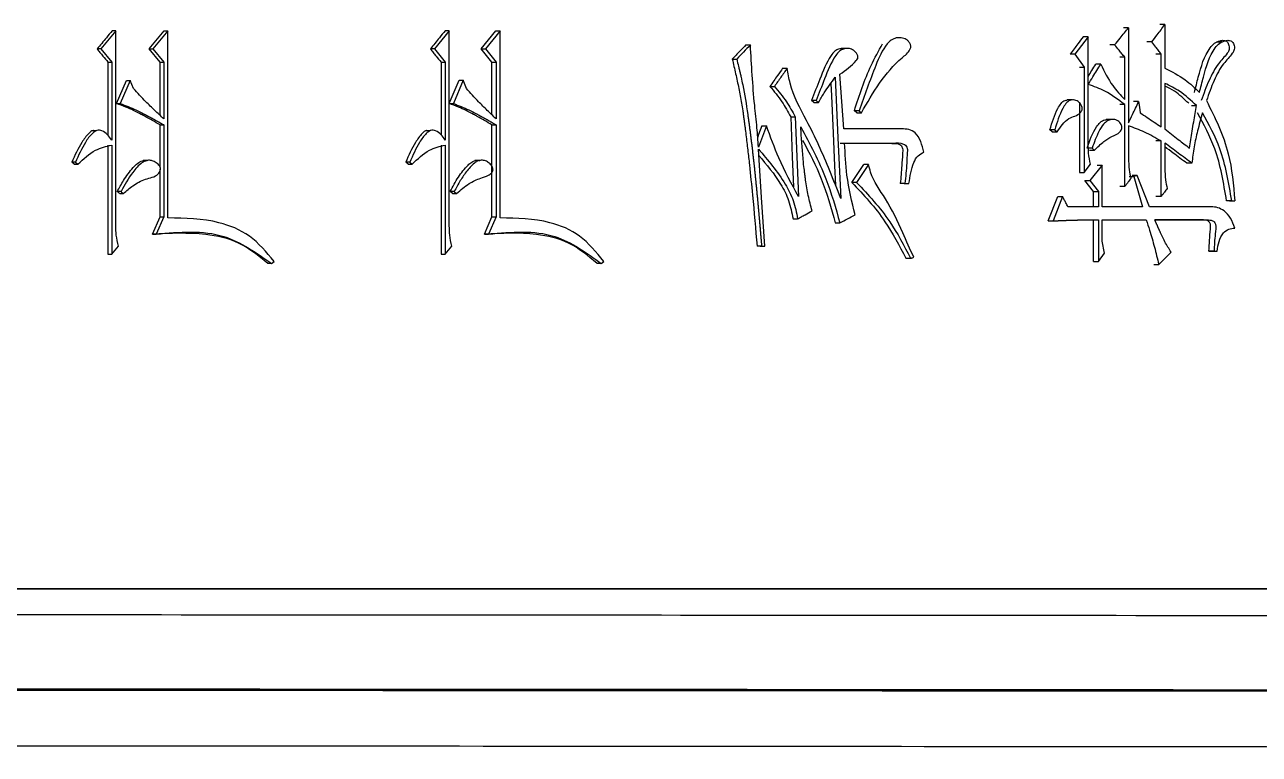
# Model space of a CAD drawing. Header units: millimetres. Extents: x 1852 to 4288, y 681 to 2404.
# Drawn here: x 2932.02 to 2945.22, y 942.27 to 950.08 of the extents above; entities that cross this region are included whole.
import ezdxf

# ---------------------------------------------------------------- set-up
doc = ezdxf.new("R2010")
doc.units = ezdxf.units.MM

msp = doc.modelspace()

# ---------------------------------------------------------------- linework, layer by layer
at = {"color": 7, "linetype": 'Continuous', "lineweight": 25}
for p, q in [((2944.213, 950.076), (2944.16, 950.076)), ((2944.213, 950.076), (2944.213, 949.61)), ((2932.996, 950.011), (2932.834, 949.816)), ((2932.996, 950.011), (2932.956, 950.011)), ((2932.996, 947.923), (2932.996, 950.011)), ((2933.351, 949.816), (2933.513, 950.011)), ((2933.553, 950.011), (2933.391, 949.816)), ((2933.513, 950.011), (2933.553, 950.011)), ((2933.553, 948.009), (2933.553, 950.011)), ((2936.561, 950.011), (2936.403, 949.816)), ((2936.561, 950.011), (2936.517, 950.011)), ((2936.561, 947.923), (2936.561, 950.011)), ((2936.903, 949.816), (2937.06, 950.011)), ((2937.105, 950.011), (2936.947, 949.816)), ((2937.06, 950.011), (2937.105, 950.011)), ((2937.105, 948.009), (2937.105, 950.011)), ((2943.394, 949.946), (2943.252, 949.762)), ((2943.394, 949.946), (2943.341, 949.946)), ((2943.394, 949.437), (2943.394, 949.946)), ((2943.825, 950.043), (2943.772, 950.043)), ((2943.825, 950.043), (2943.825, 949.026)), ((2932.834, 949.816), (2932.794, 949.816)), ((2932.834, 949.816), (2932.951, 949.675)), ((2933.351, 949.816), (2933.391, 949.816)), ((2933.468, 949.675), (2933.351, 949.816)), ((2933.391, 949.816), (2933.508, 949.675)), ((2936.403, 949.816), (2936.359, 949.816)), ((2936.403, 949.816), (2936.517, 949.675)), ((2936.903, 949.816), (2936.947, 949.816)), ((2937.017, 949.675), (2936.903, 949.816)), ((2936.947, 949.816), (2937.061, 949.675)), ((2939.733, 949.859), (2939.781, 949.859)), ((2940.802, 949.82), (2940.752, 949.82)), ((2943.676, 949.859), (2943.623, 949.859)), ((2944.073, 949.892), (2944.019, 949.892)), ((2944.821, 949.89), (2944.766, 949.89)), ((2932.911, 949.675), (2932.951, 949.675)), ((2932.911, 949.675), (2932.911, 948.891)), ((2932.951, 949.675), (2932.951, 948.842)), ((2933.468, 949.675), (2933.508, 949.675)), ((2933.468, 949.107), (2933.468, 949.675)), ((2933.508, 949.675), (2933.508, 949.069)), ((2936.473, 949.675), (2936.517, 949.675)), ((2936.473, 949.675), (2936.473, 948.899)), ((2936.517, 949.675), (2936.517, 948.842)), ((2937.017, 949.675), (2937.061, 949.675)), ((2937.017, 949.112), (2937.017, 949.675)), ((2937.061, 949.675), (2937.061, 949.069)), ((2939.587, 949.708), (2939.635, 949.708)), ((2943.252, 949.762), (2943.2, 949.762)), ((2943.252, 949.762), (2943.352, 949.621)), ((2943.527, 949.654), (2943.474, 949.654)), ((2943.784, 949.729), (2943.73, 949.729)), ((2943.784, 949.275), (2943.784, 949.729)), ((2944.172, 949.762), (2944.118, 949.762)), ((2944.172, 948.983), (2944.172, 949.762)), ((2940.126, 949.61), (2940.175, 949.61)), ((2940.781, 948.961), (2940.738, 949.545)), ((2943.299, 949.621), (2943.352, 949.621)), ((2943.352, 949.621), (2943.352, 948.496)), ((2933.001, 949.232), (2933.109, 949.48)), ((2933.149, 949.48), (2933.041, 949.232)), ((2933.109, 949.48), (2933.149, 949.48)), ((2933.185, 949.394), (2933.149, 949.48)), ((2936.561, 949.232), (2936.666, 949.481)), ((2936.71, 949.481), (2936.605, 949.232)), ((2936.666, 949.481), (2936.71, 949.481)), ((2936.745, 949.394), (2936.71, 949.481)), ((2939.99, 949.416), (2940.038, 949.416)), ((2943.394, 948.799), (2943.394, 949.437)), ((2944.213, 949.448), (2944.213, 948.961)), ((2940.483, 949.264), (2940.434, 949.264)), ((2940.459, 949.243), (2940.434, 949.264)), ((2943.22, 949.272), (2943.167, 949.272)), ((2933.001, 949.232), (2933.041, 949.232)), ((2936.561, 949.232), (2936.605, 949.232)), ((2940.459, 949.243), (2940.508, 949.243)), ((2940.943, 949.156), (2940.893, 949.156)), ((2940.918, 949.134), (2940.893, 949.156)), ((2940.918, 949.134), (2940.968, 949.134)), ((2940.943, 949.156), (2940.968, 949.134)), ((2943.299, 949.242), (2943.299, 948.496)), ((2943.784, 949.221), (2943.73, 949.221)), ((2943.784, 948.345), (2943.784, 949.221)), ((2943.933, 949.253), (2943.879, 949.253)), ((2944.497, 949.21), (2944.551, 949.21)), ((2933.468, 949.005), (2933.508, 949.005)), ((2933.468, 948.553), (2933.468, 949.005)), ((2933.508, 949.005), (2933.508, 948.02)), ((2937.017, 949.005), (2937.061, 949.005)), ((2937.017, 948.02), (2937.017, 949.005)), ((2937.061, 949.005), (2937.061, 948.02)), ((2939.904, 948.994), (2939.953, 948.994)), ((2940.212, 949.091), (2940.261, 949.091)), ((2940.261, 949.091), (2940.295, 948.237)), ((2943.638, 949.061), (2943.585, 949.061)), ((2943.825, 948.994), (2943.825, 948.648)), ((2932.787, 948.941), (2932.747, 948.941)), ((2936.357, 948.941), (2936.313, 948.941)), ((2941.401, 948.961), (2940.781, 948.961)), ((2943.008, 948.929), (2942.983, 948.951)), ((2943.008, 948.929), (2943.061, 948.929)), ((2943.036, 948.951), (2943.061, 948.929)), ((2932.911, 948.788), (2932.911, 947.62)), ((2932.951, 948.788), (2932.951, 947.62)), ((2936.473, 948.788), (2936.473, 947.62)), ((2936.517, 948.788), (2936.517, 947.62)), ((2940.74, 948.81), (2941.257, 948.81)), ((2940.789, 948.81), (2941.307, 948.81)), ((2941.257, 948.81), (2941.307, 948.81)), ((2943.407, 948.734), (2943.46, 948.734)), ((2944.172, 948.832), (2944.118, 948.832)), ((2944.172, 948.237), (2944.172, 948.832)), ((2944.213, 948.81), (2944.213, 948.539)), ((2932.563, 948.604), (2932.524, 948.604)), ((2932.551, 948.583), (2932.524, 948.604)), ((2932.563, 948.604), (2932.59, 948.583)), ((2933.329, 948.623), (2933.289, 948.623)), ((2936.138, 948.604), (2936.095, 948.604)), ((2936.121, 948.583), (2936.095, 948.604)), ((2936.138, 948.604), (2936.165, 948.583)), ((2936.88, 948.622), (2936.835, 948.622)), ((2932.551, 948.583), (2932.59, 948.583)), ((2933.468, 948.02), (2933.468, 948.532)), ((2936.121, 948.583), (2936.165, 948.583)), ((2940.867, 948.388), (2940.995, 948.582)), ((2941.044, 948.582), (2940.917, 948.388)), ((2941.044, 948.582), (2940.995, 948.582)), ((2943.299, 948.496), (2943.352, 948.496)), ((2943.352, 948.496), (2943.419, 948.583)), ((2943.543, 948.572), (2943.41, 948.41)), ((2943.49, 948.572), (2943.543, 948.572)), ((2943.543, 948.128), (2943.543, 948.572)), ((2943.916, 948.464), (2943.863, 948.464)), ((2943.916, 948.464), (2943.883, 948.453)), ((2944.048, 948.128), (2943.916, 948.464)), ((2944.502, 948.594), (2944.447, 948.594)), ((2940.917, 948.388), (2940.867, 948.388)), ((2941.434, 948.377), (2941.384, 948.377)), ((2941.426, 948.377), (2941.384, 948.377)), ((2941.426, 948.377), (2941.477, 948.377)), ((2943.357, 948.41), (2943.41, 948.41)), ((2943.449, 948.291), (2943.357, 948.41)), ((2943.41, 948.41), (2943.502, 948.291)), ((2943.784, 948.345), (2943.73, 948.345)), ((2943.83, 948.453), (2943.883, 948.453)), ((2943.883, 948.453), (2943.974, 948.128)), ((2933.05, 948.291), (2933.01, 948.291)), ((2933.037, 948.269), (2933.077, 948.269)), ((2936.596, 948.269), (2936.57, 948.291)), ((2936.614, 948.291), (2936.64, 948.269)), ((2942.967, 947.977), (2943.067, 948.237)), ((2943.119, 948.237), (2943.019, 947.977)), ((2943.067, 948.237), (2943.119, 948.237)), ((2943.449, 948.291), (2943.502, 948.291)), ((2943.449, 948.128), (2943.449, 948.291)), ((2943.502, 948.291), (2943.502, 948.128)), ((2944.172, 948.237), (2944.118, 948.237)), ((2943.502, 948.128), (2943.177, 948.128)), ((2943.974, 948.128), (2943.543, 948.128)), ((2944.707, 948.128), (2944.048, 948.128)), ((2944.928, 948.193), (2944.873, 948.193)), ((2944.906, 948.193), (2944.961, 948.193)), ((2944.928, 948.193), (2944.961, 948.193)), ((2933.387, 947.836), (2933.468, 948.02)), ((2933.508, 948.02), (2933.427, 947.836)), ((2933.468, 948.02), (2933.508, 948.02)), ((2936.938, 947.836), (2937.017, 948.02)), ((2937.061, 948.02), (2936.982, 947.836)), ((2937.017, 948.02), (2937.061, 948.02)), ((2940.238, 947.999), (2940.286, 947.999)), ((2940.689, 947.955), (2940.738, 947.955)), ((2942.967, 947.977), (2943.019, 947.977)), ((2943.449, 947.544), (2943.449, 947.988)), ((2943.502, 947.988), (2943.502, 947.544)), ((2943.543, 947.988), (2944.015, 947.988)), ((2943.543, 947.761), (2943.543, 947.988)), ((2943.962, 947.988), (2944.015, 947.988)), ((2944.106, 947.988), (2944.666, 947.988)), ((2944.611, 947.988), (2944.106, 947.988)), ((2944.612, 947.988), (2944.666, 947.988)), ((2933.387, 947.836), (2933.427, 947.836)), ((2936.938, 947.836), (2936.982, 947.836)), ((2932.951, 947.62), (2933.023, 947.706)), ((2936.517, 947.62), (2936.587, 947.706)), ((2939.901, 947.706), (2939.853, 947.706)), ((2939.887, 947.706), (2939.853, 947.706)), ((2939.887, 947.706), (2939.935, 947.706)), ((2943.568, 947.631), (2943.543, 947.761)), ((2932.911, 947.62), (2932.951, 947.62)), ((2934.661, 947.523), (2934.688, 947.544)), ((2936.473, 947.62), (2936.517, 947.62)), ((2938.187, 947.523), (2938.213, 947.544)), ((2941.443, 947.577), (2941.494, 947.577)), ((2943.502, 947.544), (2943.568, 947.631)), ((2944.147, 947.512), (2944.279, 947.642)), ((2944.74, 947.652), (2944.685, 947.652)), ((2944.718, 947.652), (2944.773, 947.652)), ((2944.74, 947.652), (2944.773, 947.652)), ((2934.661, 947.523), (2934.62, 947.523)), ((2938.187, 947.523), (2938.141, 947.523)), ((2944.094, 947.512), (2944.147, 947.512))]:
    msp.add_line(p, q, dxfattribs=at)
at = {"color": 7, "linetype": 'Continuous', "lineweight": 25, "flags": 128}
for points in [[(2940.641, 949.448), (2940.647, 949.313), (2940.665, 948.914), (2940.681, 948.565), (2940.691, 948.358)], [(2940.687, 949.513), (2940.717, 948.864), (2940.747, 948.215)], [(2940.483, 949.264), (2940.496, 949.253), (2940.508, 949.243)], [(2943.933, 949.253), (2943.941, 949.194), (2943.949, 949.134)], [(2939.904, 948.994), (2939.869, 948.901), (2939.859, 948.873)], [(2940.212, 949.091), (2940.229, 948.664), (2940.242, 948.342)], [(2943.036, 948.951), (2943.016, 948.951), (2943, 948.951), (2942.983, 948.951)], [(2939.935, 947.706), (2939.901, 948.226), (2939.867, 948.745)], [(2943.435, 948.756), (2943.416, 948.756), (2943.399, 948.756), (2943.382, 948.756)], [(2943.435, 948.756), (2943.448, 948.745), (2943.46, 948.734)], [(2933.037, 948.269), (2933.03, 948.274), (2933.023, 948.28), (2933.01, 948.291)], [(2933.05, 948.291), (2933.057, 948.285), (2933.067, 948.277), (2933.077, 948.269)], [(2936.614, 948.291), (2936.597, 948.291), (2936.583, 948.291), (2936.57, 948.291)], [(2936.596, 948.269), (2936.612, 948.269), (2936.626, 948.269), (2936.64, 948.269)], [(2943.449, 947.544), (2943.462, 947.544), (2943.475, 947.544), (2943.502, 947.544)]]:
    msp.add_lwpolyline(points, dxfattribs=at)
at = {"color": 7, "linetype": 'Continuous', "lineweight": 25}
for points, knots in [([(2944.073, 949.892), (2944.092, 949.917), (2944.125, 949.96), (2944.172, 950.021), (2944.2, 950.057), (2944.213, 950.076)], [0, 0, 0, 0, 0.407195, 0.703597, 1, 1, 1, 1]), ([(2932.956, 950.011), (2932.936, 949.986), (2932.898, 949.941), (2932.844, 949.876), (2932.811, 949.836), (2932.794, 949.816)], [0, 0, 0, 0, 0.384798, 0.692399, 1, 1, 1, 1]), ([(2936.517, 950.011), (2936.497, 949.986), (2936.46, 949.941), (2936.407, 949.876), (2936.375, 949.836), (2936.359, 949.816)], [0, 0, 0, 0, 0.384798, 0.692399, 1, 1, 1, 1]), ([(2940.968, 949.134), (2941.093, 949.35), (2941.24, 949.603), (2941.472, 949.776), (2941.494, 949.825), (2941.497, 949.841), (2941.495, 949.857), (2941.487, 949.878), (2941.472, 949.9), (2941.44, 949.924), (2941.395, 949.938), (2941.339, 949.937), (2941.286, 949.913), (2941.198, 949.826), (2941.088, 949.56), (2941, 949.317), (2940.943, 949.156)], [0, 0, 0, 0, 0.369973, 0.433396, 0.441379, 0.448953, 0.456564, 0.46449, 0.480827, 0.49655, 0.526966, 0.55702, 0.587567, 0.618801, 0.747888, 1, 1, 1, 1]), ([(2943.341, 949.946), (2943.322, 949.921), (2943.289, 949.878), (2943.242, 949.816), (2943.214, 949.78), (2943.2, 949.762)], [0, 0, 0, 0, 0.407433, 0.703716, 1, 1, 1, 1]), ([(2943.676, 949.859), (2943.696, 949.883), (2943.73, 949.926), (2943.78, 949.988), (2943.81, 950.025), (2943.825, 950.043)], [0, 0, 0, 0, 0.396526, 0.698263, 1, 1, 1, 1]), ([(2932.794, 949.816), (2932.805, 949.803), (2932.826, 949.778), (2932.865, 949.731), (2932.893, 949.697), (2932.911, 949.675)], [0, 0, 0, 0, 0.2664015, 0.5328029, 1, 1, 1, 1]), ([(2936.359, 949.816), (2936.369, 949.803), (2936.389, 949.778), (2936.427, 949.731), (2936.455, 949.697), (2936.473, 949.675)], [0, 0, 0, 0, 0.266401, 0.532803, 1, 1, 1, 1]), ([(2939.733, 949.859), (2939.711, 949.836), (2939.676, 949.8), (2939.627, 949.749), (2939.601, 949.722), (2939.587, 949.708)], [0, 0, 0, 0, 0.449138, 0.724569, 1, 1, 1, 1]), ([(2939.781, 949.859), (2939.757, 949.834), (2939.708, 949.783), (2939.659, 949.733), (2939.635, 949.708)], [0, 0, 0, 0, 0.5, 1, 1, 1, 1]), ([(2939.867, 948.767), (2939.862, 948.836), (2939.852, 948.985), (2939.81, 949.348), (2939.793, 949.644), (2939.781, 949.859)], [0, 0, 0, 0, 0.189811, 0.410522, 1, 1, 1, 1]), ([(2940.753, 949.818), (2940.743, 949.817), (2940.719, 949.816), (2940.679, 949.792), (2940.6, 949.69), (2940.528, 949.503), (2940.464, 949.34), (2940.434, 949.264)], [0, 0, 0, 0, 0.046767, 0.120081, 0.219008, 0.636057, 1, 1, 1, 1]), ([(2940.738, 949.545), (2940.801, 949.589), (2940.868, 949.637), (2940.925, 949.707), (2940.931, 949.722), (2940.931, 949.737), (2940.925, 949.756), (2940.907, 949.782), (2940.875, 949.811), (2940.826, 949.825), (2940.778, 949.819), (2940.729, 949.793), (2940.65, 949.691), (2940.578, 949.504), (2940.513, 949.341), (2940.483, 949.264)], [0, 0, 0, 0, 0.213502, 0.231462, 0.243028, 0.25469, 0.268683, 0.294821, 0.340397, 0.384399, 0.438731, 0.48193, 0.539954, 0.7829, 1, 1, 1, 1]), ([(2940.893, 949.156), (2940.946, 949.321), (2941.027, 949.571), (2941.152, 949.794), (2941.194, 949.87)], [0, 0, 0, 0, 0.6614004, 1, 1, 1, 1]), ([(2943.784, 949.729), (2943.774, 949.741), (2943.754, 949.765), (2943.718, 949.809), (2943.692, 949.84), (2943.676, 949.859)], [0, 0, 0, 0, 0.277776, 0.555554, 1, 1, 1, 1]), ([(2944.172, 949.762), (2944.163, 949.774), (2944.144, 949.799), (2944.111, 949.843), (2944.087, 949.873), (2944.073, 949.892)], [0, 0, 0, 0, 0.288433, 0.576865, 1, 1, 1, 1]), ([(2944.529, 949.351), (2944.543, 949.405), (2944.584, 949.57), (2944.64, 949.765), (2944.743, 949.882), (2944.794, 949.904), (2944.835, 949.91), (2944.861, 949.905), (2944.879, 949.893), (2944.892, 949.875), (2944.9, 949.852), (2944.903, 949.825), (2944.897, 949.795), (2944.858, 949.737), (2944.77, 949.65), (2944.678, 949.475), (2944.629, 949.336), (2944.603, 949.264)], [0, 0, 0, 0, 0.113914, 0.343514, 0.39365, 0.444093, 0.471622, 0.490424, 0.505143, 0.519852, 0.535775, 0.554403, 0.572991, 0.596467, 0.700314, 0.843728, 1, 1, 1, 1]), ([(2944.584, 949.351), (2944.597, 949.405), (2944.639, 949.57), (2944.694, 949.765), (2944.797, 949.882), (2944.849, 949.904), (2944.89, 949.91), (2944.916, 949.905), (2944.934, 949.893), (2944.947, 949.875), (2944.955, 949.852), (2944.958, 949.825), (2944.952, 949.795), (2944.913, 949.737), (2944.825, 949.65), (2944.732, 949.475), (2944.683, 949.336), (2944.658, 949.264)], [0, 0, 0, 0, 0.113866, 0.34337, 0.39359, 0.444116, 0.471653, 0.490478, 0.50521, 0.519932, 0.535866, 0.554481, 0.573032, 0.596509, 0.70042, 0.843829, 1, 1, 1, 1]), ([(2939.587, 949.708), (2939.599, 949.656), (2939.623, 949.551), (2939.652, 949.42), (2939.678, 949.289), (2939.692, 949.203), (2939.703, 949.129), (2939.707, 949.103), (2939.711, 949.069), (2939.716, 949.036), (2939.72, 949.003), (2939.726, 948.956), (2939.737, 948.869), (2939.753, 948.736), (2939.777, 948.522), (2939.811, 948.179), (2939.837, 947.889), (2939.853, 947.706)], [0, 0, 0, 0, 0.079845, 0.159695, 0.199619, 0.27948, 0.28946, 0.309422, 0.319402, 0.339364, 0.359325, 0.369306, 0.409228, 0.489074, 0.56892, 0.728614, 1, 1, 1, 1]), ([(2939.635, 949.708), (2939.642, 949.682), (2939.651, 949.643), (2939.662, 949.597), (2939.67, 949.565), (2939.676, 949.539), (2939.686, 949.493), (2939.716, 949.355), (2939.739, 949.209), (2939.758, 949.076), (2939.764, 949.036), (2939.768, 949.003), (2939.773, 948.969), (2939.776, 948.943), (2939.781, 948.909), (2939.784, 948.883), (2939.788, 948.849), (2939.791, 948.823), (2939.796, 948.789), (2939.8, 948.756), (2939.803, 948.722), (2939.807, 948.689), (2939.81, 948.662), (2939.814, 948.629), (2939.817, 948.602), (2939.821, 948.569), (2939.824, 948.535), (2939.828, 948.502), (2939.831, 948.468), (2939.834, 948.441), (2939.837, 948.408), (2939.84, 948.381), (2939.843, 948.348), (2939.847, 948.314), (2939.85, 948.281), (2939.853, 948.247), (2939.856, 948.22), (2939.859, 948.187), (2939.861, 948.16), (2939.864, 948.126), (2939.867, 948.099), (2939.869, 948.076), (2939.87, 948.059), (2939.872, 948.042), (2939.873, 948.026), (2939.875, 948.009), (2939.876, 947.996), (2939.878, 947.979), (2939.879, 947.965), (2939.88, 947.949), (2939.882, 947.932), (2939.883, 947.915), (2939.885, 947.898), (2939.886, 947.885), (2939.887, 947.868), (2939.888, 947.855), (2939.89, 947.841), (2939.89, 947.831), (2939.891, 947.821), (2939.892, 947.813), (2939.893, 947.804), (2939.893, 947.796), (2939.894, 947.788), (2939.895, 947.779), (2939.895, 947.772), (2939.896, 947.764), (2939.897, 947.757), (2939.898, 947.749), (2939.898, 947.741), (2939.899, 947.732), (2939.9, 947.724), (2939.9, 947.716), (2939.901, 947.71), (2939.901, 947.706)], [0, 0, 0, 0, 0.039919, 0.059879, 0.069858, 0.089818, 0.099798, 0.139719, 0.299508, 0.319468, 0.339427, 0.359387, 0.369367, 0.389326, 0.399306, 0.419265, 0.429245, 0.449205, 0.459184, 0.479144, 0.499103, 0.509083, 0.529043, 0.539022, 0.558982, 0.568962, 0.588921, 0.608881, 0.61886, 0.63882, 0.648799, 0.668759, 0.678739, 0.698698, 0.718658, 0.728637, 0.748597, 0.758577, 0.778536, 0.788516, 0.808475, 0.818455, 0.823445, 0.833425, 0.843404, 0.848394, 0.858374, 0.863364, 0.873344, 0.878333, 0.888313, 0.898293, 0.903283, 0.913263, 0.918252, 0.928232, 0.933222, 0.938212, 0.943202, 0.948192, 0.950687, 0.955676, 0.960666, 0.963161, 0.968151, 0.970646, 0.975636, 0.978131, 0.983121, 0.988111, 0.990605, 0.995303, 1, 1, 1, 1]), ([(2943.394, 949.437), (2943.41, 949.464), (2943.441, 949.514), (2943.485, 949.586), (2943.513, 949.631), (2943.527, 949.654)], [0, 0, 0, 0, 0.377948, 0.688974, 1, 1, 1, 1]), ([(2943.394, 949.523), (2943.407, 949.544), (2943.433, 949.588), (2943.46, 949.631), (2943.474, 949.654)], [0, 0, 0, 0, 0.483308, 1, 1, 1, 1]), ([(2943.527, 949.654), (2943.566, 949.574), (2943.636, 949.433), (2943.739, 949.323), (2943.784, 949.275)], [0, 0, 0, 0, 0.562196, 1, 1, 1, 1]), ([(2940.126, 949.61), (2940.108, 949.584), (2940.076, 949.538), (2940.031, 949.474), (2940.003, 949.435), (2939.99, 949.416)], [0, 0, 0, 0, 0.404436, 0.702218, 1, 1, 1, 1]), ([(2940.175, 949.61), (2940.152, 949.578), (2940.107, 949.513), (2940.061, 949.448), (2940.038, 949.416)], [0, 0, 0, 0, 0.5, 1, 1, 1, 1]), ([(2940.747, 948.215), (2940.709, 948.315), (2940.599, 948.6), (2940.414, 949.006), (2940.216, 949.354), (2940.184, 949.556), (2940.175, 949.61)], [0, 0, 0, 0, 0.210989, 0.603931, 0.893482, 1, 1, 1, 1]), ([(2944.213, 949.61), (2944.288, 949.573), (2944.421, 949.505), (2944.534, 949.398), (2944.584, 949.351)], [0, 0, 0, 0, 0.556253, 1, 1, 1, 1]), ([(2933.508, 949.069), (2933.476, 949.099), (2933.411, 949.159), (2933.301, 949.265), (2933.228, 949.346), (2933.185, 949.394)], [0, 0, 0, 0, 0.28957, 0.579171, 1, 1, 1, 1]), ([(2937.061, 949.069), (2937.03, 949.099), (2936.967, 949.159), (2936.859, 949.265), (2936.788, 949.346), (2936.745, 949.394)], [0, 0, 0, 0, 0.28957, 0.579171, 1, 1, 1, 1]), ([(2939.99, 949.416), (2940.034, 949.362), (2940.117, 949.262), (2940.182, 949.145), (2940.212, 949.091)], [0, 0, 0, 0, 0.534152, 1, 1, 1, 1]), ([(2940.038, 949.416), (2940.083, 949.362), (2940.166, 949.262), (2940.23, 949.145), (2940.261, 949.091)], [0, 0, 0, 0, 0.534115, 1, 1, 1, 1]), ([(2940.508, 949.243), (2940.528, 949.277), (2940.566, 949.342), (2940.628, 949.43), (2940.667, 949.485), (2940.687, 949.513)], [0, 0, 0, 0, 0.367027, 0.683421, 1, 1, 1, 1]), ([(2943.784, 949.221), (2943.715, 949.273), (2943.593, 949.366), (2943.454, 949.415), (2943.394, 949.437)], [0, 0, 0, 0, 0.564258, 1, 1, 1, 1]), ([(2944.551, 949.21), (2944.493, 949.265), (2944.389, 949.363), (2944.267, 949.422), (2944.213, 949.448)], [0, 0, 0, 0, 0.563785, 1, 1, 1, 1]), ([(2944.468, 949.235), (2944.419, 949.281), (2944.341, 949.357), (2944.248, 949.402), (2944.213, 949.419)], [0, 0, 0, 0, 0.623667, 1, 1, 1, 1]), ([(2942.983, 948.951), (2943.007, 949.031), (2943.038, 949.131), (2943.1, 949.232), (2943.135, 949.268), (2943.16, 949.267), (2943.167, 949.267)], [0, 0, 0, 0, 0.625775, 0.785774, 0.939583, 1, 1, 1, 1]), ([(2943.061, 948.929), (2943.098, 948.985), (2943.164, 949.084), (2943.281, 949.102), (2943.32, 949.146), (2943.327, 949.159), (2943.33, 949.175), (2943.327, 949.197), (2943.318, 949.223), (2943.292, 949.253), (2943.251, 949.274), (2943.196, 949.272), (2943.152, 949.233), (2943.09, 949.13), (2943.06, 949.03), (2943.036, 948.951)], [0, 0, 0, 0, 0.207477, 0.366822, 0.383118, 0.39879, 0.41441, 0.430881, 0.46509, 0.497024, 0.558703, 0.619218, 0.681584, 0.746434, 1, 1, 1, 1]), ([(2944.658, 949.264), (2944.749, 949.08), (2944.914, 948.747), (2944.946, 948.364), (2944.961, 948.193)], [0, 0, 0, 0, 0.554855, 1, 1, 1, 1]), ([(2933.468, 949.005), (2933.415, 949.035), (2933.348, 949.073), (2933.227, 949.137), (2933.127, 949.189), (2933.035, 949.22), (2933.001, 949.232)], [0, 0, 0, 0, 0.352069, 0.440085, 0.792293, 1, 1, 1, 1]), ([(2933.041, 949.232), (2933.098, 949.21), (2933.184, 949.179), (2933.269, 949.135), (2933.303, 949.117), (2933.316, 949.11), (2933.33, 949.103), (2933.342, 949.097), (2933.35, 949.092), (2933.357, 949.089), (2933.363, 949.085), (2933.37, 949.082), (2933.377, 949.078), (2933.385, 949.073), (2933.392, 949.07), (2933.399, 949.066), (2933.405, 949.062), (2933.412, 949.058), (2933.42, 949.054), (2933.427, 949.05), (2933.435, 949.045), (2933.442, 949.042), (2933.449, 949.038), (2933.455, 949.034), (2933.462, 949.03), (2933.47, 949.026), (2933.477, 949.022), (2933.485, 949.017), (2933.492, 949.014), (2933.5, 949.009), (2933.505, 949.006), (2933.508, 949.005)], [0, 0, 0, 0, 0.353012, 0.528911, 0.550896, 0.572881, 0.61685, 0.638835, 0.649827, 0.671812, 0.682805, 0.693797, 0.715782, 0.726774, 0.748759, 0.759751, 0.770744, 0.792728, 0.803721, 0.825705, 0.836698, 0.858683, 0.869675, 0.880667, 0.902652, 0.913644, 0.935629, 0.946622, 0.968606, 0.979599, 1, 1, 1, 1]), ([(2937.017, 949.005), (2936.965, 949.035), (2936.9, 949.073), (2936.781, 949.137), (2936.683, 949.189), (2936.594, 949.22), (2936.561, 949.232)], [0, 0, 0, 0, 0.352069, 0.440085, 0.792293, 1, 1, 1, 1]), ([(2936.605, 949.232), (2936.661, 949.21), (2936.744, 949.179), (2936.828, 949.135), (2936.861, 949.118), (2936.874, 949.11), (2936.887, 949.103), (2936.899, 949.097), (2936.907, 949.092), (2936.914, 949.089), (2936.92, 949.085), (2936.927, 949.082), (2936.933, 949.078), (2936.941, 949.073), (2936.948, 949.07), (2936.955, 949.066), (2936.961, 949.062), (2936.968, 949.059), (2936.976, 949.054), (2936.982, 949.05), (2936.99, 949.045), (2936.997, 949.042), (2937.003, 949.038), (2937.01, 949.034), (2937.016, 949.03), (2937.025, 949.026), (2937.031, 949.022), (2937.039, 949.017), (2937.046, 949.014), (2937.054, 949.009), (2937.058, 949.006), (2937.061, 949.005)], [0, 0, 0, 0, 0.353012, 0.528911, 0.550896, 0.572881, 0.61685, 0.638835, 0.649827, 0.671812, 0.682805, 0.693797, 0.715782, 0.726774, 0.748759, 0.759751, 0.770744, 0.792728, 0.803721, 0.825706, 0.836698, 0.858683, 0.869675, 0.880667, 0.902652, 0.913645, 0.935629, 0.946622, 0.968606, 0.979599, 1, 1, 1, 1]), ([(2943.825, 949.026), (2943.839, 949.056), (2943.864, 949.108), (2943.9, 949.184), (2943.922, 949.23), (2943.933, 949.253)], [0, 0, 0, 0, 0.387874, 0.693937, 1, 1, 1, 1]), ([(2943.949, 949.134), (2943.974, 949.118), (2944.023, 949.084), (2944.098, 949.034), (2944.147, 949), (2944.172, 948.983)], [0, 0, 0, 0, 0.331513, 0.665756, 1, 1, 1, 1]), ([(2944.477, 948.756), (2944.486, 948.816), (2944.5, 948.91), (2944.521, 949.033), (2944.536, 949.124), (2944.546, 949.182), (2944.551, 949.21)], [0, 0, 0, 0, 0.3974374, 0.6170172, 0.8157107, 1, 1, 1, 1]), ([(2944.617, 949.134), (2944.598, 949.07), (2944.562, 948.949), (2944.525, 948.768), (2944.509, 948.652), (2944.502, 948.594)], [0, 0, 0, 0, 0.368096, 0.683267, 1, 1, 1, 1]), ([(2944.873, 948.193), (2944.842, 948.384), (2944.785, 948.721), (2944.63, 949.009), (2944.562, 949.134)], [0, 0, 0, 0, 0.56483, 1, 1, 1, 1]), ([(2944.928, 948.193), (2944.896, 948.384), (2944.84, 948.721), (2944.684, 949.009), (2944.617, 949.134)], [0, 0, 0, 0, 0.564773, 1, 1, 1, 1]), ([(2939.953, 948.994), (2939.938, 948.956), (2939.91, 948.88), (2939.881, 948.804), (2939.867, 948.767)], [0, 0, 0, 0, 0.5, 1, 1, 1, 1]), ([(2940.295, 948.237), (2940.222, 948.372), (2940.091, 948.615), (2939.995, 948.878), (2939.953, 948.994)], [0, 0, 0, 0, 0.5589855, 1, 1, 1, 1]), ([(2943.382, 948.756), (2943.41, 948.837), (2943.445, 948.938), (2943.52, 949.031), (2943.557, 949.057), (2943.58, 949.058), (2943.585, 949.058)], [0, 0, 0, 0, 0.6392681, 0.8011578, 0.9582099, 1, 1, 1, 1]), ([(2943.46, 948.734), (2943.493, 948.766), (2943.552, 948.822), (2943.644, 948.886), (2943.717, 948.905), (2943.746, 948.946), (2943.754, 948.964), (2943.755, 948.983), (2943.751, 949.002), (2943.737, 949.025), (2943.713, 949.049), (2943.677, 949.064), (2943.637, 949.063), (2943.595, 949.047), (2943.547, 949.006), (2943.491, 948.907), (2943.458, 948.816), (2943.435, 948.756)], [0, 0, 0, 0, 0.148754, 0.260728, 0.372296, 0.394322, 0.416456, 0.432197, 0.447933, 0.473769, 0.515229, 0.556405, 0.603707, 0.651901, 0.70837, 0.805731, 1, 1, 1, 1]), ([(2944.172, 948.832), (2944.143, 948.848), (2944.085, 948.882), (2943.971, 948.942), (2943.883, 948.973), (2943.825, 948.994)], [0, 0, 0, 0, 0.259479, 0.519027, 1, 1, 1, 1]), ([(2932.756, 948.943), (2932.755, 948.943), (2932.736, 948.941), (2932.688, 948.898), (2932.607, 948.789), (2932.557, 948.678), (2932.524, 948.604)], [0, 0, 0, 0, 0.0072694, 0.1468887, 0.4373793, 1, 1, 1, 1]), ([(2932.951, 948.842), (2932.936, 948.862), (2932.907, 948.902), (2932.86, 948.939), (2932.82, 948.948), (2932.782, 948.943), (2932.726, 948.901), (2932.646, 948.787), (2932.596, 948.677), (2932.563, 948.604)], [0, 0, 0, 0, 0.120783, 0.237942, 0.284243, 0.33082, 0.424981, 0.62081, 1, 1, 1, 1]), ([(2936.321, 948.943), (2936.32, 948.943), (2936.301, 948.941), (2936.255, 948.898), (2936.176, 948.789), (2936.127, 948.678), (2936.095, 948.604)], [0, 0, 0, 0, 0.007364, 0.146944, 0.437347, 1, 1, 1, 1]), ([(2936.517, 948.842), (2936.503, 948.862), (2936.475, 948.902), (2936.429, 948.939), (2936.389, 948.948), (2936.352, 948.943), (2936.298, 948.901), (2936.22, 948.787), (2936.171, 948.677), (2936.138, 948.604)], [0, 0, 0, 0, 0.120818, 0.238007, 0.284295, 0.33086, 0.424999, 0.620775, 1, 1, 1, 1]), ([(2940.321, 948.983), (2940.417, 948.801), (2940.589, 948.476), (2940.693, 948.115), (2940.738, 947.955)], [0, 0, 0, 0, 0.5582866, 1, 1, 1, 1]), ([(2940.44, 948.085), (2940.426, 948.139), (2940.405, 948.22), (2940.384, 948.331), (2940.375, 948.39), (2940.37, 948.424), (2940.369, 948.433), (2940.368, 948.442), (2940.366, 948.451), (2940.365, 948.461), (2940.364, 948.471), (2940.362, 948.482), (2940.361, 948.491), (2940.36, 948.503), (2940.355, 948.539), (2940.339, 948.686), (2940.329, 948.842), (2940.321, 948.969), (2940.321, 948.983)], [0, 0, 0, 0, 0.185843, 0.278745, 0.371654, 0.383266, 0.394877, 0.400683, 0.412294, 0.423905, 0.435517, 0.447128, 0.458739, 0.464545, 0.487768, 0.580663, 0.952366, 1, 1, 1, 1]), ([(2941.637, 948.713), (2941.627, 948.75), (2941.606, 948.824), (2941.557, 948.922), (2941.475, 948.958), (2941.425, 948.96), (2941.401, 948.961)], [0, 0, 0, 0, 0.2925856, 0.5760087, 0.7889893, 1, 1, 1, 1]), ([(2944.213, 948.961), (2944.237, 948.942), (2944.285, 948.904), (2944.372, 948.834), (2944.437, 948.786), (2944.477, 948.756)], [0, 0, 0, 0, 0.273449, 0.546904, 1, 1, 1, 1]), ([(2932.59, 948.583), (2932.65, 948.64), (2932.755, 948.741), (2932.891, 948.774), (2932.951, 948.788)], [0, 0, 0, 0, 0.5653913, 1, 1, 1, 1]), ([(2936.165, 948.583), (2936.223, 948.64), (2936.326, 948.741), (2936.459, 948.774), (2936.517, 948.788)], [0, 0, 0, 0, 0.565391, 1, 1, 1, 1]), ([(2939.867, 948.745), (2939.969, 948.626), (2940.112, 948.459), (2940.247, 948.197), (2940.273, 948.065), (2940.286, 947.999)], [0, 0, 0, 0, 0.5523735, 0.7751101, 1, 1, 1, 1]), ([(2940.34, 948.84), (2940.411, 948.705), (2940.557, 948.425), (2940.644, 948.115), (2940.689, 947.955)], [0, 0, 0, 0, 0.48415, 1, 1, 1, 1]), ([(2940.9, 948.042), (2940.866, 948.182), (2940.806, 948.434), (2940.794, 948.695), (2940.789, 948.81)], [0, 0, 0, 0, 0.557505, 1, 1, 1, 1]), ([(2941.292, 948.806), (2941.319, 948.807), (2941.352, 948.809), (2941.389, 948.789), (2941.402, 948.772), (2941.41, 948.75), (2941.41, 948.723), (2941.406, 948.662), (2941.399, 948.546), (2941.39, 948.441), (2941.384, 948.377)], [0, 0, 0, 0, 0.169449, 0.212676, 0.256423, 0.294115, 0.346559, 0.405106, 0.639507, 1, 1, 1, 1]), ([(2941.307, 948.81), (2941.345, 948.812), (2941.391, 948.814), (2941.44, 948.789), (2941.456, 948.767), (2941.462, 948.739), (2941.456, 948.682), (2941.452, 948.561), (2941.441, 948.45), (2941.434, 948.377)], [0, 0, 0, 0, 0.223755, 0.270136, 0.317505, 0.366522, 0.417299, 0.617412, 1, 1, 1, 1]), ([(2943.419, 948.583), (2943.41, 948.622), (2943.396, 948.694), (2943.394, 948.767), (2943.394, 948.799)], [0, 0, 0, 0, 0.558836, 1, 1, 1, 1]), ([(2944.502, 948.594), (2944.453, 948.63), (2944.381, 948.684), (2944.285, 948.756), (2944.237, 948.792), (2944.213, 948.81)], [0, 0, 0, 0, 0.503826, 0.751913, 1, 1, 1, 1]), ([(2944.447, 948.594), (2944.399, 948.63), (2944.321, 948.689), (2944.243, 948.747), (2944.213, 948.769)], [0, 0, 0, 0, 0.620419, 1, 1, 1, 1]), ([(2933.01, 948.291), (2933.032, 948.33), (2933.082, 948.422), (2933.156, 948.522), (2933.226, 948.595), (2933.273, 948.62), (2933.311, 948.629), (2933.327, 948.624), (2933.332, 948.622)], [0, 0, 0, 0, 0.274296, 0.631438, 0.760854, 0.891795, 0.971189, 1, 1, 1, 1]), ([(2933.077, 948.269), (2933.11, 948.298), (2933.181, 948.362), (2933.307, 948.431), (2933.421, 948.445), (2933.464, 948.497), (2933.472, 948.519), (2933.473, 948.542), (2933.464, 948.565), (2933.442, 948.591), (2933.408, 948.612), (2933.366, 948.628), (2933.32, 948.623), (2933.249, 948.587), (2933.154, 948.473), (2933.089, 948.362), (2933.05, 948.291), (2933.05, 948.291)], [0, 0, 0, 0, 0.117809, 0.254848, 0.391031, 0.410857, 0.430654, 0.450876, 0.468611, 0.491916, 0.540003, 0.576761, 0.613939, 0.66464, 0.78945, 0.997759, 1, 1, 1, 1]), ([(2936.57, 948.291), (2936.598, 948.343), (2936.653, 948.445), (2936.734, 948.55), (2936.799, 948.607), (2936.84, 948.625), (2936.87, 948.628), (2936.885, 948.623), (2936.886, 948.622)], [0, 0, 0, 0, 0.360577, 0.697912, 0.810602, 0.899188, 0.988121, 1, 1, 1, 1]), ([(2936.64, 948.269), (2936.683, 948.308), (2936.761, 948.377), (2936.881, 948.431), (2936.967, 948.455), (2937.009, 948.484), (2937.024, 948.504), (2937.029, 948.518), (2937.029, 948.534), (2937.022, 948.555), (2937.003, 948.583), (2936.97, 948.612), (2936.926, 948.626), (2936.881, 948.626), (2936.817, 948.591), (2936.75, 948.516), (2936.676, 948.408), (2936.635, 948.33), (2936.614, 948.291)], [0, 0, 0, 0, 0.156027, 0.282026, 0.363634, 0.404884, 0.41922, 0.430594, 0.442017, 0.458331, 0.488158, 0.530974, 0.573109, 0.616801, 0.655305, 0.770242, 0.882988, 1, 1, 1, 1]), ([(2939.871, 948.676), (2939.954, 948.578), (2940.078, 948.433), (2940.198, 948.197), (2940.224, 948.065), (2940.238, 947.999)], [0, 0, 0, 0, 0.5014879, 0.7495189, 1, 1, 1, 1]), ([(2941.477, 948.377), (2941.488, 948.454), (2941.503, 948.56), (2941.568, 948.679), (2941.614, 948.701), (2941.637, 948.713)], [0, 0, 0, 0, 0.572733, 0.791395, 1, 1, 1, 1]), ([(2943.825, 948.648), (2943.826, 948.607), (2943.828, 948.533), (2943.843, 948.462), (2943.85, 948.431)], [0, 0, 0, 0, 0.561072, 1, 1, 1, 1]), ([(2941.527, 947.588), (2941.489, 947.675), (2941.396, 947.888), (2941.251, 948.197), (2941.084, 948.416), (2941.051, 948.554), (2941.044, 948.582)], [0, 0, 0, 0, 0.257127, 0.627551, 0.922763, 1, 1, 1, 1]), ([(2944.213, 948.539), (2944.214, 948.498), (2944.216, 948.425), (2944.231, 948.354), (2944.238, 948.323)], [0, 0, 0, 0, 0.5610721, 1, 1, 1, 1]), ([(2940.867, 948.388), (2940.992, 948.255), (2941.217, 948.014), (2941.373, 947.712), (2941.443, 947.577)], [0, 0, 0, 0, 0.554524, 1, 1, 1, 1]), ([(2940.917, 948.388), (2941.042, 948.255), (2941.267, 948.014), (2941.424, 947.712), (2941.494, 947.577)], [0, 0, 0, 0, 0.554583, 1, 1, 1, 1]), ([(2941.434, 948.377), (2941.439, 948.377), (2941.447, 948.377), (2941.458, 948.377), (2941.467, 948.377), (2941.474, 948.377), (2941.477, 948.377)], [0, 0, 0, 0, 0.34, 0.56, 0.78, 1, 1, 1, 1]), ([(2943.85, 948.431), (2943.84, 948.419), (2943.825, 948.398), (2943.803, 948.369), (2943.79, 948.353), (2943.784, 948.345)], [0, 0, 0, 0, 0.428361, 0.714181, 1, 1, 1, 1]), ([(2943.177, 948.128), (2943.17, 948.142), (2943.156, 948.168), (2943.137, 948.204), (2943.125, 948.226), (2943.119, 948.237)], [0, 0, 0, 0, 0.39045, 0.695224, 1, 1, 1, 1]), ([(2944.238, 948.323), (2944.229, 948.311), (2944.213, 948.29), (2944.191, 948.261), (2944.178, 948.245), (2944.172, 948.237)], [0, 0, 0, 0, 0.428361, 0.714181, 1, 1, 1, 1]), ([(2940.286, 947.999), (2940.3, 948.006), (2940.326, 948.021), (2940.377, 948.05), (2940.415, 948.071), (2940.44, 948.085)], [0, 0, 0, 0, 0.257188, 0.514375, 1, 1, 1, 1]), ([(2944.961, 947.901), (2944.947, 947.937), (2944.921, 948.008), (2944.855, 948.084), (2944.78, 948.123), (2944.731, 948.127), (2944.707, 948.128)], [0, 0, 0, 0, 0.291064, 0.572494, 0.787521, 1, 1, 1, 1]), ([(2934.688, 947.544), (2934.606, 947.643), (2934.443, 947.837), (2934.037, 948), (2933.736, 948.006), (2933.553, 948.009)], [0, 0, 0, 0, 0.2878172, 0.565935, 1, 1, 1, 1]), ([(2938.213, 947.544), (2938.133, 947.643), (2937.974, 947.837), (2937.578, 948), (2937.284, 948.006), (2937.105, 948.009)], [0, 0, 0, 0, 0.287817, 0.565935, 1, 1, 1, 1]), ([(2943.019, 947.977), (2943.022, 947.977), (2943.028, 947.977), (2943.038, 947.978), (2943.047, 947.978), (2943.055, 947.979), (2943.062, 947.979), (2943.068, 947.979), (2943.076, 947.98), (2943.084, 947.98), (2943.093, 947.981), (2943.101, 947.981), (2943.109, 947.981), (2943.115, 947.982), (2943.122, 947.982), (2943.129, 947.982), (2943.136, 947.982), (2943.144, 947.983), (2943.153, 947.983), (2943.161, 947.983), (2943.169, 947.984), (2943.175, 947.984), (2943.183, 947.984), (2943.19, 947.984), (2943.198, 947.985), (2943.206, 947.985), (2943.214, 947.985), (2943.221, 947.985), (2943.229, 947.986), (2943.235, 947.986), (2943.243, 947.986), (2943.251, 947.986), (2943.258, 947.986), (2943.266, 947.986), (2943.274, 947.986), (2943.281, 947.987), (2943.289, 947.987), (2943.295, 947.987), (2943.303, 947.987), (2943.311, 947.987), (2943.318, 947.987), (2943.326, 947.987), (2943.334, 947.987), (2943.342, 947.987), (2943.349, 947.987), (2943.357, 947.987), (2943.365, 947.987), (2943.372, 947.988), (2943.379, 947.988), (2943.386, 947.988), (2943.394, 947.988), (2943.402, 947.988), (2943.409, 947.988), (2943.417, 947.988), (2943.425, 947.988), (2943.432, 947.988), (2943.439, 947.988), (2943.446, 947.988), (2943.454, 947.988), (2943.462, 947.988), (2943.469, 947.988), (2943.477, 947.988), (2943.485, 947.988), (2943.493, 947.988), (2943.498, 947.988), (2943.502, 947.988)], [0, 0, 0, 0, 0.019168, 0.038335, 0.057502, 0.07667, 0.086254, 0.105421, 0.115005, 0.134172, 0.15334, 0.172507, 0.182091, 0.201259, 0.210842, 0.23001, 0.239594, 0.258761, 0.277929, 0.297096, 0.30668, 0.325847, 0.335431, 0.354599, 0.373766, 0.38335, 0.402517, 0.421685, 0.431268, 0.450436, 0.46002, 0.479187, 0.498355, 0.507938, 0.527106, 0.546273, 0.555857, 0.575025, 0.584608, 0.603776, 0.622943, 0.632527, 0.651695, 0.670862, 0.680446, 0.699613, 0.718781, 0.728365, 0.747532, 0.757116, 0.776283, 0.795451, 0.805034, 0.824202, 0.843369, 0.852953, 0.872121, 0.881704, 0.900872, 0.920039, 0.929623, 0.948791, 0.967958, 0.977542, 1, 1, 1, 1]), ([(2944.015, 947.988), (2944.027, 947.951), (2944.057, 947.855), (2944.104, 947.697), (2944.133, 947.574), (2944.147, 947.512)], [0, 0, 0, 0, 0.234581, 0.616855, 1, 1, 1, 1]), ([(2944.279, 947.642), (2944.257, 947.679), (2944.223, 947.735), (2944.189, 947.804), (2944.173, 947.839), (2944.165, 947.855), (2944.161, 947.864), (2944.159, 947.869), (2944.156, 947.875), (2944.154, 947.88), (2944.151, 947.886), (2944.149, 947.891), (2944.146, 947.897), (2944.144, 947.902), (2944.142, 947.907), (2944.139, 947.913), (2944.137, 947.918), (2944.134, 947.924), (2944.132, 947.929), (2944.129, 947.936), (2944.127, 947.941), (2944.124, 947.947), (2944.122, 947.952), (2944.119, 947.958), (2944.117, 947.964), (2944.114, 947.97), (2944.112, 947.975), (2944.109, 947.981), (2944.107, 947.985), (2944.106, 947.988)], [0, 0, 0, 0, 0.340494, 0.510588, 0.595628, 0.638147, 0.648777, 0.670037, 0.680666, 0.701926, 0.712556, 0.733815, 0.744445, 0.755075, 0.776334, 0.786964, 0.808224, 0.818854, 0.840113, 0.850743, 0.872003, 0.882632, 0.903892, 0.914522, 0.935781, 0.946411, 0.967671, 0.9783, 1, 1, 1, 1]), ([(2944.685, 947.652), (2944.689, 947.731), (2944.693, 947.822), (2944.704, 947.924), (2944.697, 947.958), (2944.664, 947.988), (2944.633, 947.988), (2944.611, 947.988)], [0, 0, 0, 0, 0.575027, 0.661027, 0.741894, 0.819512, 1, 1, 1, 1]), ([(2944.666, 947.988), (2944.685, 947.987), (2944.712, 947.987), (2944.743, 947.968), (2944.766, 947.92), (2944.745, 947.809), (2944.742, 947.714), (2944.74, 947.652)], [0, 0, 0, 0, 0.163972, 0.228894, 0.296062, 0.547773, 1, 1, 1, 1]), ([(2933.023, 947.706), (2933.014, 947.746), (2932.998, 947.817), (2932.996, 947.89), (2932.996, 947.923)], [0, 0, 0, 0, 0.558835, 1, 1, 1, 1]), ([(2934.62, 947.523), (2934.52, 947.604), (2934.323, 947.766), (2933.887, 947.857), (2933.577, 947.844), (2933.387, 947.836)], [0, 0, 0, 0, 0.284866, 0.563033, 1, 1, 1, 1]), ([(2933.427, 947.836), (2933.676, 947.859), (2934.123, 947.899), (2934.496, 947.638), (2934.661, 947.523)], [0, 0, 0, 0, 0.55707, 1, 1, 1, 1]), ([(2936.587, 947.706), (2936.579, 947.746), (2936.563, 947.817), (2936.562, 947.891), (2936.561, 947.923)], [0, 0, 0, 0, 0.558835, 1, 1, 1, 1]), ([(2938.141, 947.523), (2938.043, 947.604), (2937.851, 947.766), (2937.426, 947.858), (2937.123, 947.844), (2936.938, 947.836)], [0, 0, 0, 0, 0.284866, 0.563033, 1, 1, 1, 1]), ([(2936.982, 947.836), (2937.226, 947.859), (2937.662, 947.899), (2938.026, 947.638), (2938.187, 947.523)], [0, 0, 0, 0, 0.55707, 1, 1, 1, 1]), ([(2944.773, 947.652), (2944.777, 947.688), (2944.787, 947.759), (2944.83, 947.848), (2944.895, 947.895), (2944.939, 947.899), (2944.961, 947.901)], [0, 0, 0, 0, 0.292624, 0.57669, 0.790427, 1, 1, 1, 1]), ([(2939.901, 947.706), (2939.905, 947.706), (2939.911, 947.706), (2939.92, 947.706), (2939.928, 947.706), (2939.933, 947.706), (2939.935, 947.706)], [0, 0, 0, 0, 0.34, 0.56, 0.78, 1, 1, 1, 1]), ([(2941.494, 947.577), (2941.496, 947.578), (2941.504, 947.58), (2941.515, 947.583), (2941.523, 947.586), (2941.527, 947.588)], [0, 0, 0, 0, 0.253292, 0.6266174, 1, 1, 1, 1]), ([(2944.685, 947.652), (2944.691, 947.652), (2944.702, 947.652), (2944.713, 947.652), (2944.718, 947.652)], [0, 0, 0, 0, 0.56, 1, 1, 1, 1]), ([(2955.662, 944.041), (2954.924, 944.041), (2953.27, 944.041), (2949.421, 944.041), (2945.181, 944.041), (2939.58, 944.041), (2933.729, 944.041), (2927.597, 944.041), (2921.202, 944.041), (2917.208, 944.041), (2914.504, 944.041)], [0, 0, 0, 0, 0.0675233, 0.1515081, 0.3196482, 0.4036328, 0.5717715, 0.7399066, 0.8238912, 1, 1, 1, 1]), ([(2914.612, 944.041), (2915.258, 944.041), (2918.494, 944.041), (2924.246, 944.041), (2930.445, 944.041), (2936.455, 944.041), (2941.094, 944.041), (2946.631, 944.041), (2950.84, 944.041), (2955.774, 944.041), (2960.372, 944.041), (2964.467, 944.041), (2968.148, 944.042), (2970.757, 944.042), (2973.567, 944.042), (2975.437, 944.042), (2977.466, 944.042), (2978.222, 944.042), (2978.751, 944.042)], [0, 0, 0, 0, 0.020124, 0.100733, 0.181328, 0.221587, 0.302184, 0.342442, 0.423039, 0.463298, 0.543894, 0.624491, 0.664749, 0.745346, 0.785604, 0.8662, 0.906458, 1, 1, 1, 1]), ([(2907.473, 943.773), (2908.745, 943.773), (2911.072, 943.773), (2914.435, 943.772), (2917.568, 943.772), (2920.684, 943.771), (2923.778, 943.77), (2926.844, 943.769), (2929.875, 943.768), (2934.129, 943.766), (2939.669, 943.762), (2946.413, 943.757), (2953.141, 943.751), (2958.862, 943.743), (2963.582, 943.736), (2967.385, 943.728), (2970.819, 943.72), (2973.778, 943.711), (2976.231, 943.701), (2977.277, 943.694), (2977.809, 943.691)], [0, 0, 0, 0, 0.037781, 0.069081, 0.100468, 0.131943, 0.163506, 0.195157, 0.226895, 0.258722, 0.330934, 0.408983, 0.49287, 0.582593, 0.645672, 0.711347, 0.779618, 0.850484, 0.923944, 1, 1, 1, 1]), ([(2978.565, 942.892), (2978.065, 942.895), (2977.079, 942.901), (2974.798, 942.911), (2972.038, 942.919), (2968.809, 942.927), (2965.199, 942.935), (2960.653, 942.942), (2955.049, 942.95), (2948.331, 942.957), (2941.428, 942.963), (2934.499, 942.968), (2927.675, 942.971), (2921.065, 942.973), (2914.755, 942.974), (2910.25, 942.975), (2907.868, 942.975), (2907.473, 942.975)], [0, 0, 0, 0, 0.07139, 0.140843, 0.208359, 0.273937, 0.337578, 0.399281, 0.488173, 0.572709, 0.652888, 0.72871, 0.800173, 0.867277, 0.930021, 0.988406, 1, 1, 1, 1]), ([(2979.101, 942.878), (2978.376, 942.882), (2976.927, 942.891), (2973.136, 942.904), (2968.238, 942.916), (2962.198, 942.927), (2955.15, 942.937), (2947.207, 942.945), (2938.507, 942.952), (2929.2, 942.957), (2920.758, 942.96), (2913.478, 942.961), (2909.475, 942.961), (2907.473, 942.962)], [0, 0, 0, 0, 0.0981345, 0.196269, 0.2944034, 0.3925379, 0.4906723, 0.5888066, 0.686941, 0.7850753, 0.8832097, 0.9416048, 1, 1, 1, 1]), ([(2889.086, 942.37), (2892.11, 942.371), (2898.147, 942.373), (2907.3, 942.373), (2916.342, 942.372), (2925.169, 942.369), (2933.662, 942.364), (2940.506, 942.359), (2945.963, 942.354), (2950.316, 942.349), (2954.774, 942.343), (2959.252, 942.337), (2963.386, 942.33), (2967.127, 942.322), (2970.445, 942.314), (2973.48, 942.305), (2976.132, 942.295), (2978.367, 942.284), (2979.345, 942.277), (2979.844, 942.273)], [0, 0, 0, 0, 0.074691, 0.149062, 0.223115, 0.296848, 0.370262, 0.443356, 0.483243, 0.526636, 0.573536, 0.623941, 0.677851, 0.725458, 0.775499, 0.827974, 0.882883, 0.940225, 1, 1, 1, 1])]:
    msp.add_open_spline(points, degree=3, knots=knots, dxfattribs=at)
msp.add_open_spline([(2940.738, 947.955), (2940.765, 947.97), (2940.819, 947.999), (2940.873, 948.027), (2940.9, 948.042)], degree=3, dxfattribs=at)

doc.saveas('drawing.dxf')
